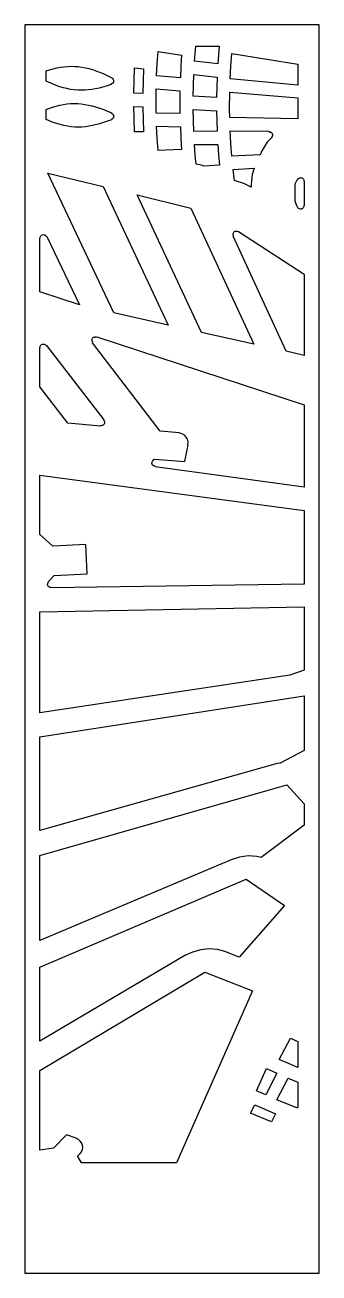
# Model space of a CAD drawing. Extents: x 0 to 400, y 0 to 1700.
import ezdxf

# ---------------------------------------------------------------- set-up
doc = ezdxf.new("R2010")
doc.units = 0
doc.layers.add('CUT', color=1, linetype='CONTINUOUS')
doc.layers.add('OUTLINE', color=7, linetype='CONTINUOUS')

msp = doc.modelspace()

# ---------------------------------------------------------------- linework, layer by layer
at = {"layer": 'CUT'}
for points in [[(230.63, 1650.51), (232.23, 1671), (264.36, 1671), (262.4, 1646.86)], [(212.1, 1643.65), (211.37, 1628.21), (179.13, 1630.92), (179.9, 1647.31), (180.96, 1663.66), (213.09, 1659.05)], [(371, 1646.79), (371, 1618.21), (279.15, 1626.43), (280.08, 1643.78), (281.39, 1661.08)], [(117.82, 1628.23), (117.95, 1627.79), (119.23, 1626.89), (120.05, 1625.87), (120.52, 1624.65), (120.63, 1623.35), (120.34, 1622.07), (119.68, 1620.93), (118.72, 1620.04), (117.36, 1619.35), (117.17, 1618.94), (117.2, 1618.73), (110.52, 1616.66), (100.84, 1614.13), (91.15, 1612.25), (86.3, 1611.62), (81.45, 1611.22), (76.6, 1611.08), (71.74, 1611.2), (66.88, 1611.6), (62.01, 1612.28), (57.14, 1613.23), (52.27, 1614.46), (47.4, 1615.95), (42.52, 1617.69), (37.65, 1619.65), (29, 1623.63), (29, 1637.53), (33.2, 1638.85), (43.12, 1641.42), (48.06, 1642.38), (52.98, 1643.09), (57.9, 1643.55), (62.79, 1643.73), (67.67, 1643.64), (72.53, 1643.26), (77.38, 1642.62), (82.21, 1641.71), (87.02, 1640.55), (91.81, 1639.15), (96.6, 1637.55), (106.13, 1633.79), (115.64, 1629.51), (117.88, 1628.43)], [(160.26, 1606.47), (148.03, 1607.12), (148.35, 1624.45), (149, 1641.75), (161.2, 1640.37), (160.58, 1623.43)], [(260.65, 1601.1), (228.81, 1602.8), (229.1, 1617.75), (229.64, 1632.68), (261.42, 1629.1), (260.91, 1615.11)], [(210.88, 1579.27), (178.63, 1580.01), (178.48, 1596.47), (178.63, 1612.91), (210.88, 1610.27), (210.74, 1594.78)], [(278.57, 1608.66), (371, 1600.61), (371, 1572.19), (278.57, 1573.8), (278.41, 1585.43)], [(117.76, 1579.84), (119.09, 1579.02), (119.96, 1578.04), (120.5, 1576.85), (120.67, 1575.55), (120.45, 1574.26), (119.85, 1573.09), (119.59, 1572.74), (118.95, 1572.15), (117.66, 1571.41), (117.49, 1570.99), (117.53, 1570.78), (110.89, 1568.31), (101.37, 1565.25), (91.81, 1562.85), (87.02, 1561.95), (82.21, 1561.29), (77.38, 1560.89), (72.53, 1560.75), (67.67, 1560.89), (62.79, 1561.3), (57.9, 1562), (52.98, 1562.97), (48.06, 1564.2), (43.12, 1565.67), (38.16, 1567.37), (29, 1571.04), (29, 1584.94), (37.65, 1588.01), (42.52, 1589.47), (47.4, 1590.69), (52.27, 1591.67), (57.14, 1592.39), (62.01, 1592.84), (66.88, 1593.01), (71.74, 1592.9), (76.6, 1592.51), (81.45, 1591.86), (86.3, 1590.96), (91.15, 1589.82), (95.99, 1588.47), (105.68, 1585.22), (117.65, 1580.49), (117.6, 1580.27)], [(148.03, 1589), (160.26, 1588.38), (160.58, 1571.37), (161.2, 1554.37), (149, 1554.27), (148.35, 1571.64)], [(261.42, 1555.16), (229.64, 1554.91), (229.1, 1569.89), (228.81, 1584.87), (260.65, 1583.25), (260.91, 1569.2)], [(213.09, 1530.26), (180.96, 1529.02), (179.9, 1545.48), (179.13, 1561.94), (211.37, 1561.29), (212.1, 1545.77)], [(335.19, 1546.88), (335.16, 1546.65), (335.34, 1546.25), (329.48, 1540.28), (322.36, 1528.62), (319.85, 1523.2), (281.39, 1521.09), (280.08, 1538.52), (279.15, 1555.98), (331.76, 1555.18), (331.92, 1554.76), (332.1, 1554.63), (333.52, 1554.38), (334.66, 1553.82), (335.6, 1552.95), (336.08, 1552.24), (336.25, 1551.85), (336.57, 1550.61), (336.51, 1549.34), (336.08, 1548.13)], [(231.74, 1521.99), (230.63, 1536.97), (262.4, 1537.29), (263.44, 1523.26), (264.71, 1509.24), (243.11, 1507.73), (239.93, 1508.82), (232.77, 1510.58)], [(106.26, 1479.79), (194.63, 1291.28), (121.04, 1307.67), (30.92, 1498.24)], [(307.58, 1482.98), (307.61, 1479.26), (297.94, 1484.28), (286.52, 1487.58), (284.94, 1487.71), (283.11, 1503.3), (311.88, 1504.95), (308.93, 1496.15)], [(378.68, 1490.03), (379.21, 1488.88), (379.45, 1487.37), (379.59, 1487.18), (380, 1487.02), (380, 1454.14), (379.59, 1453.98), (379.45, 1453.79), (379.31, 1452.69), (379.06, 1451.87), (378.67, 1451.11), (378.13, 1450.44), (377.09, 1449.67), (376.3, 1449.34), (375.47, 1449.17), (374.61, 1449.16), (373.35, 1449.46), (372.25, 1450.11), (371.37, 1451.05), (370.69, 1452.4), (370.29, 1452.6), (370.06, 1452.57), (367.78, 1459.71), (367.57, 1483.49), (370.21, 1489.19), (370.43, 1489.13), (370.86, 1489.27), (371.71, 1490.54), (372.68, 1491.36), (373.44, 1491.73), (374.27, 1491.96), (375.1, 1492.02), (375.95, 1491.91), (376.76, 1491.65), (377.5, 1491.25), (378.15, 1490.69)], [(152.67, 1468.42), (225.66, 1450.55), (311.3, 1265.29), (239.98, 1281.18)], [(29.1, 1411.74), (29.53, 1411.61), (29.73, 1411.67), (73.94, 1318.7), (20, 1336.68), (20, 1409.38), (20.41, 1409.54), (20.55, 1409.73), (20.69, 1410.85), (20.94, 1411.7), (21.63, 1412.81), (22.62, 1413.68), (23.82, 1414.22), (25.12, 1414.38), (25.99, 1414.27), (26.82, 1413.98), (27.58, 1413.55), (28.24, 1412.95)], [(288.7, 1419.1), (290.06, 1418.53), (290.29, 1418.54), (290.64, 1418.79), (380, 1360.37), (380, 1249.98), (355.26, 1255.5), (283.19, 1412.24), (283.5, 1412.57), (283.54, 1412.79), (283.12, 1414.3), (283.14, 1415.6), (283.54, 1416.84), (284.01, 1417.58), (284.96, 1418.48), (286.11, 1419.06), (287.41, 1419.28)], [(173.31, 1105.52), (174.63, 1107), (174.7, 1107.22), (174.58, 1107.63), (176.01, 1108.68), (217.38, 1105.3), (222.07, 1128.13), (221.73, 1128.33), (221.59, 1128.75), (221.82, 1132.3), (221.06, 1135.69), (219.39, 1138.74), (216.94, 1141.21), (213.91, 1142.89), (210.25, 1143.78), (210.1, 1143.94), (210, 1144.33), (183.84, 1146.59), (91.92, 1267.12), (92.07, 1267.28), (92.15, 1267.72), (91.59, 1268.69), (91.29, 1269.49), (91.14, 1270.77), (91.26, 1271.62), (91.53, 1272.43), (91.96, 1273.18), (92.85, 1274.11), (93.57, 1274.56), (94.37, 1274.87), (95.21, 1275.02), (96.08, 1274.99), (97.15, 1274.79), (97.37, 1274.87), (97.65, 1275.2), (380, 1182.41), (380, 1070.29), (176.98, 1098.23), (176.98, 1098.44), (176.72, 1098.81), (175.24, 1099.27), (174.16, 1099.98), (173.57, 1100.62), (172.95, 1101.77), (172.7, 1103.03), (172.73, 1103.9), (172.82, 1104.32)], [(28.9, 1263.44), (29.33, 1263.56), (107.4, 1162.06), (107.25, 1161.9), (107.17, 1161.46), (107.73, 1160.5), (108.04, 1159.71), (108.19, 1158.88), (108.17, 1158.03), (107.99, 1157.2), (107.67, 1156.43), (107.19, 1155.72), (106.23, 1154.88), (105.5, 1154.48), (104.69, 1154.23), (103.17, 1154.12), (102.97, 1154.01), (102.77, 1153.61), (58.31, 1157.46), (20, 1206.92), (20, 1260.39), (20.41, 1260.55), (20.55, 1260.74), (20.79, 1262.28), (21.14, 1263.08), (21.62, 1263.81), (22.6, 1264.68), (23.79, 1265.22), (25.09, 1265.39), (26.38, 1265.17), (27.54, 1264.58), (28.68, 1263.51)], [(31.43, 940.52), (32.08, 941.4), (32.11, 941.63), (31.92, 942.01), (39.78, 950.16), (84.47, 952.48), (82.74, 992.37), (38.04, 990.29), (20, 1005.83), (20, 1086.59), (380, 1038.6), (380, 938.35), (35.8, 933.16), (35.64, 933.56), (35.45, 933.7), (33.93, 933.92), (32.76, 934.45), (32.08, 934.99), (31.29, 936.01), (30.95, 936.8), (30.74, 938.08), (30.91, 939.35)], [(380, 907.41), (380, 821.38), (360.46, 814.28), (20, 763.04), (20, 900.46)], [(20, 730.27), (380, 785.99), (380, 711.82), (347.38, 694.67), (342.86, 693.84), (20, 602.86)], [(380, 639.12), (380, 609.87), (321.47, 565.97), (315.45, 567.48), (303.81, 568.06), (291.93, 566.51), (280.63, 562.92), (20, 452.88), (20, 568.9), (356.19, 665.12)], [(217.67, 432.41), (20, 315.78), (20, 416.71), (300.87, 536.62), (353.09, 500.77), (291.31, 430.35), (271.98, 437.92), (261.9, 440.66), (250.72, 441.48), (239.15, 440.31), (227.9, 437.23)], [(20, 167.57), (20, 275.8), (244.87, 409.64), (309.65, 384.6), (206.02, 150), (76.67, 150), (71.87, 158.57), (72, 158.71), (71.81, 159.06), (71.95, 159.53), (75.04, 162.78), (76.89, 165.3), (78.06, 168.16), (78.48, 171.21), (78.12, 174.27), (77.04, 177.16), (75.26, 179.67), (72.92, 181.69), (70.1, 183.09), (69.81, 183.42), (69.81, 183.82), (56.66, 188.4), (38.99, 169.91)], [(345.6, 291.07), (361.06, 320.09), (371, 315.6), (371, 279.9)], [(327.53, 242.74), (315.04, 248.31), (328.4, 278.56), (342.63, 272.12)], [(357.84, 265.48), (371, 259.92), (371, 225.59), (370.59, 224.72), (342.8, 236.14)], [(340.8, 216.86), (335.31, 205.74), (306.68, 217.98), (312.54, 229)]]:
    msp.add_lwpolyline(points, close=True, dxfattribs=at)
at = {"layer": 'OUTLINE'}
msp.add_lwpolyline([(0, 0), (400, 0), (400, 1700), (0, 1700)], close=True, dxfattribs=at)

doc.saveas('drawing.dxf')
